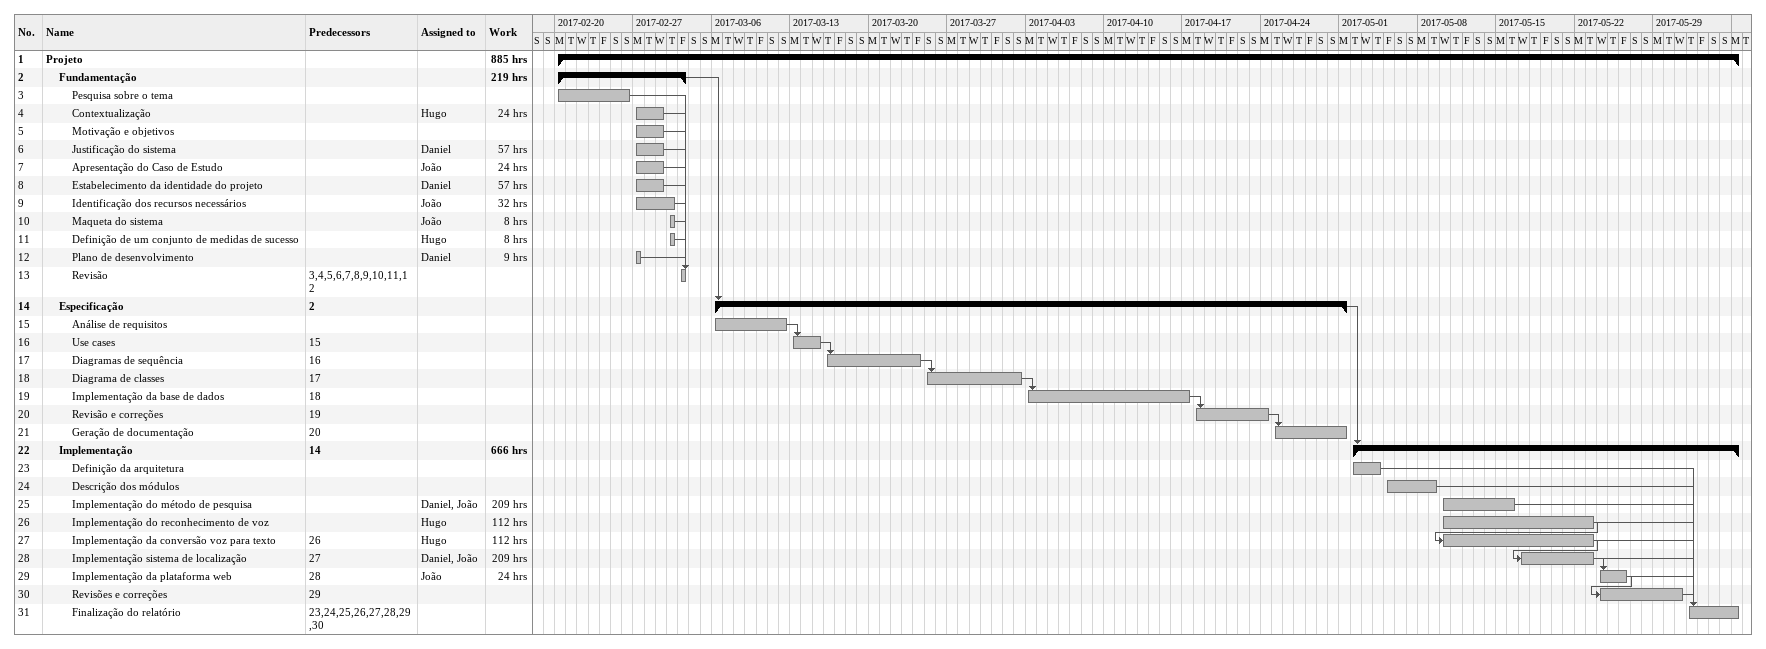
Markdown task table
| ID | Level | Task | Start | Finish | Predecessors | Resources | Work (h) |
|---|---|---|---|---|---|---|---|
| 1 | 1 | **Projeto** | 2017-02-20 | 2017-06-05 |  |  | 885 |
| 2 | 2 | **Fundamentação** | 2017-02-20 | 2017-03-03 |  |  | 219 |
| 3 | 3 | Pesquisa sobre o tema | 2017-02-20 | 2017-02-26 |  |  |  |
| 4 | 3 | Contextualização | 2017-02-27 | 2017-03-01 |  | Hugo | 24 |
| 5 | 3 | Motivação e objetivos | 2017-02-27 | 2017-03-01 |  |  |  |
| 6 | 3 | Justificação do sistema | 2017-02-27 | 2017-03-01 |  | Daniel | 57 |
| 7 | 3 | Apresentação do Caso de Estudo | 2017-02-27 | 2017-03-01 |  | João | 24 |
| 8 | 3 | Estabelecimento da identidade do projeto | 2017-02-27 | 2017-03-01 |  | Daniel | 57 |
| 9 | 3 | Identificação dos recursos necessários | 2017-02-27 | 2017-03-02 |  | João | 32 |
| 10 | 3 | Maqueta do sistema | 2017-03-02 | 2017-03-02 |  | João | 8 |
| 11 | 3 | Definição de um conjunto de medidas de sucesso | 2017-03-02 | 2017-03-02 |  | Hugo | 8 |
| 12 | 3 | Plano de desenvolvimento | 2017-02-27 | 2017-02-27 |  | Daniel | 9 |
| 13 | 3 | Revisão | 2017-03-03 | 2017-03-03 | 3, 4, 5, 6, 7, 8, 9, 10, 11, 12 |  |  |
| 14 | 2 | **Especificação** | 2017-03-06 | 2017-05-01 | 2 |  |  |
| 15 | 3 | Análise de requisitos | 2017-03-06 | 2017-03-12 |  |  |  |
| 16 | 3 | Use cases | 2017-03-13 | 2017-03-15 | 15 |  |  |
| 17 | 3 | Diagramas de sequência | 2017-03-16 | 2017-03-24 | 16 |  |  |
| 18 | 3 | Diagrama de classes | 2017-03-25 | 2017-04-02 | 17 |  |  |
| 19 | 3 | Implementação da base de dados | 2017-04-03 | 2017-04-17 | 18 |  |  |
| 20 | 3 | Revisão e correções | 2017-04-18 | 2017-04-24 | 19 |  |  |
| 21 | 3 | Geração de documentação | 2017-04-25 | 2017-05-01 | 20 |  |  |
| 22 | 2 | **Implementação** | 2017-05-02 | 2017-06-05 | 14 |  | 666 |
| 23 | 3 | Definição da arquitetura | 2017-05-02 | 2017-05-04 |  |  |  |
| 24 | 3 | Descrição dos módulos | 2017-05-05 | 2017-05-09 |  |  |  |
| 25 | 3 | Implementação do método de pesquisa | 2017-05-10 | 2017-05-16 |  | Daniel, João | 209 |
| 26 | 3 | Implementação do reconhecimento de voz | 2017-05-10 | 2017-05-23 |  | Hugo | 112 |
| 27 | 3 | Implementação da conversão voz para texto | 2017-05-10 | 2017-05-23 | 26 | Hugo | 112 |
| 28 | 3 | Implementação sistema de localização | 2017-05-17 | 2017-05-23 | 27 | Daniel, João | 209 |
| 29 | 3 | Implementação da plataforma web | 2017-05-24 | 2017-05-26 | 28 | João | 24 |
| 30 | 3 | Revisões e correções | 2017-05-24 | 2017-05-31 | 29 |  |  |
| 31 | 3 | Finalização do relatório | 2017-06-01 | 2017-06-05 | 23, 24, 25, 26, 27, 28, 29, 30 |  |  |
